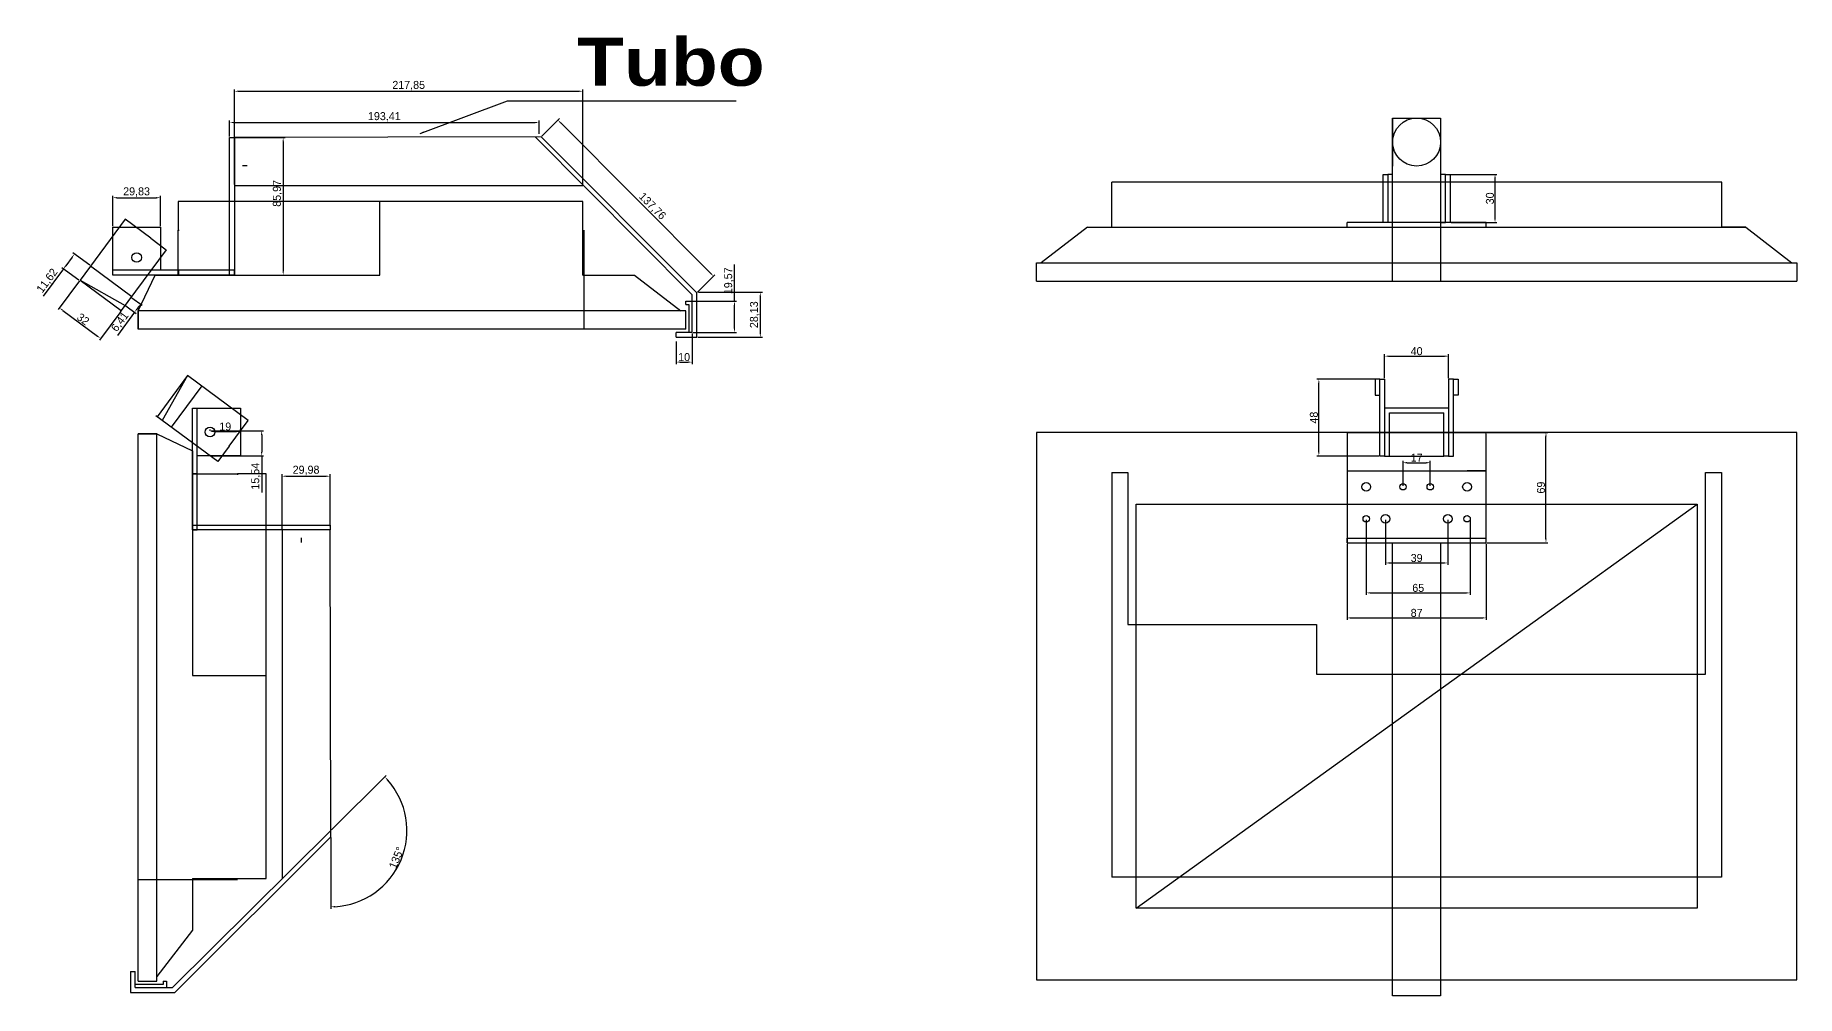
# Model space of a CAD drawing. Header units: millimetres. Extents: x 124 to 3280, y 229 to 1531.
# Drawn here: x 2179 to 3280, y 229 to 829 of the extents above; entities that cross this region are included whole.
import ezdxf

# ---------------------------------------------------------------- set-up
doc = ezdxf.new("R2010")
doc.units = ezdxf.units.MM
for name, color, linetype in [('Area visivél', 20, 'Continuous'), ('Cotas', 240, 'Continuous'), ('Monitor', 7, 'Continuous'), ('Suporte', 200, 'Continuous')]:
    doc.layers.add(name, color=color, linetype=linetype)
doc.dimstyles.new('ISO-25', dxfattribs={"dimtxt": 2.5, "dimasz": 2.5, "dimexe": 1.25, "dimexo": 0.625, "dimtad": 1, "dimtxsty": 'Standard', "dimcen": 2.5, "dimadec": 0, "dimazin": 0, "dimtfac": 1, "dimtmove": 0, "dimatfit": 3, "dimfxl": 0, "dimarcsym": 0})

# ---------------------------------------------------------------- blocks, each defined once
blk = doc.blocks.new('Monitor T')
at = {"layer": 'Area visivél'}
for p, q in [((-412.8, 44.8), (-62.2, 297.2)), ((-412.8, 44.8), (-412.8, 297.2)), ((-412.8, 297.2), (-62.2, 297.2)), ((-62.2, 297.2), (-62.2, 44.8)), ((-62.2, 44.8), (-412.8, 44.8))]:
    blk.add_line(p, q, dxfattribs=at)
at = {"layer": 'Monitor'}
for p, q in [((0, 342), (-475, 342)), ((-475, 342), (-475, 0)), ((-475, 342), (-475, 317)), ((0, 0), (0, 342)), ((-428, 317), (-418, 317)), ((-428, 317), (-428, 64)), ((-418, 317), (-418, 222)), ((-57, 191), (-57, 317)), ((-57, 317), (-47, 317)), ((-47, 317), (-47, 64)), ((-418, 222), (-300, 222)), ((-300, 222), (-300, 191)), ((-300, 191), (-57, 191)), ((-47, 64), (-428, 64)), ((-475, 0), (0, 0))]:
    blk.add_line(p, q, dxfattribs=at)
blk = doc.blocks.new('Monitor L H')
at = {"layer": 'Monitor'}
for p, q in [((2852.1, 708.7), (2852.1, 736.9)), ((3233.2, 736.9), (2852.1, 736.9)), ((3233.2, 708.7), (3233.2, 736.9)), ((2837, 708.7), (2808.1, 686.4)), ((2837, 708.7), (3248.2, 708.7)), ((3248.2, 708.7), (3233.2, 708.7)), ((3248.2, 708.7), (3277.1, 686.4)), ((2805.1, 674.9), (2805.1, 686.4)), ((2805.1, 686.4), (3280.1, 686.4)), ((2866, 686.4), (2869, 686.4)), ((3280.1, 686.4), (3280.1, 674.9)), ((2805.1, 674.9), (3280.1, 674.9))]:
    blk.add_line(p, q, dxfattribs=at)
blk = doc.blocks.new('Suporte V')
at = {"layer": 'Suporte'}
for p, q in [((3019.6, 613.7), (3016.6, 613.7)), ((3016.6, 613.7), (3016.6, 603.7)), ((3019.6, 565.7), (3019.6, 613.7)), ((3019.6, 613.7), (3022.6, 613.7)), ((3022.6, 613.7), (3022.6, 595.7)), ((3065.6, 613.7), (3062.6, 613.7)), ((3062.6, 613.7), (3062.6, 595.7)), ((3065.6, 565.7), (3065.6, 613.7)), ((3065.6, 613.7), (3068.6, 613.7)), ((3068.6, 613.7), (3068.6, 603.7)), ((3016.6, 603.7), (3019.6, 603.7)), ((3042.6, 595.7), (3022.6, 595.7)), ((3022.6, 595.7), (3022.6, 565.7)), ((3062.6, 595.7), (3042.6, 595.7)), ((3062.6, 595.7), (3062.6, 565.7)), ((3068.6, 603.7), (3065.6, 603.7)), ((3025.6, 565.7), (3025.6, 592.7)), ((3025.6, 592.7), (3059.6, 592.7)), ((3059.6, 565.7), (3059.6, 592.7)), ((2999.1, 580.5), (2999.1, 511.5)), ((2999.1, 580.5), (3086.1, 580.5)), ((3027.6, 580.5), (3057.6, 580.5)), ((3086.1, 511.5), (3086.1, 580.5)), ((3022.6, 565.7), (3019.6, 565.7)), ((3022.6, 565.7), (3025.6, 565.7)), ((3025.6, 565.7), (3059.6, 565.7)), ((3062.6, 565.7), (3059.6, 565.7)), ((3062.6, 565.7), (3065.6, 565.7)), ((2999.1, 556.5), (3086.1, 556.5)), ((3086.1, 556.5), (3074.1, 556.5)), ((2999.1, 511.5), (2999.1, 514.5)), ((2999.1, 514.5), (3086.1, 514.5)), ((2999.1, 511.5), (3086.1, 511.5)), ((3027.6, 228.5), (3027.6, 511.5)), ((3057.6, 511.5), (3057.6, 228.5)), ((3027.6, 238.5), (3057.6, 238.5)), ((3042.6, 228.5), (3027.6, 228.5)), ((3057.6, 228.5), (3027.6, 228.5))]:
    blk.add_line(p, q, dxfattribs=at)
for centre, radius in [((3011.1, 546.5), 2.75), ((3034.1, 546.5), 2), ((3051.1, 546.5), 2), ((3074.1, 546.5), 2.75), ((3011.1, 526.5), 2), ((3011.1, 526.5), 2), ((3023.1, 526.5), 2.75), ((3062.1, 526.5), 2.75), ((3074.1, 526.5), 2)]:
    blk.add_circle(centre, radius, dxfattribs=at)
blk = doc.blocks.new('Suporte L V')
at = {"layer": 'Suporte'}
for p, q in [((2514.6, 616), (2495.6, 590.3)), ((2514.6, 616), (2498.8, 587.9)), ((2523.5, 609.5), (2504.4, 583.7)), ((2552.6, 587.9), (2514.6, 616)), ((2517.7, 519.6), (2517.7, 595.6)), ((2517.7, 595.6), (2547.7, 595.6)), ((2520.7, 519.6), (2520.7, 595.6)), ((2547.7, 595.6), (2547.7, 565.8)), ((2533.6, 562.2), (2494.8, 590.9)), ((2540.7, 571.8), (2552.6, 587.9)), ((2547.7, 565.8), (2520.7, 565.8)), ((2540.7, 571.8), (2533.6, 562.2)), ((2520.7, 554.6), (2517.7, 554.6)), ((2517.7, 519.6), (2517.7, 522.6)), ((2517.7, 522.6), (2603.7, 522.6)), ((2517.7, 519.6), (2520.7, 519.6)), ((2603.7, 519.6), (2517.7, 519.6)), ((2573.7, 519.6), (2573.7, 301.8)), ((2603.7, 522.6), (2603.7, 519.6)), ((2604.1, 327.9), (2603.7, 519.6)), ((2585.9, 511.6), (2585.9, 514.6)), ((2505.3, 233.6), (2604.1, 331.7)), ((2506.6, 230.6), (2604.1, 327.9)), ((2478.9, 243.6), (2478.9, 230.6)), ((2478.9, 243.6), (2481.9, 243.6)), ((2481.9, 233.6), (2481.9, 243.6)), ((2499.4, 235.6), (2481.9, 235.6)), ((2481.9, 233.6), (2505.3, 233.6)), ((2499.4, 237.6), (2499.4, 235.6)), ((2499.4, 237.6), (2500.4, 237.6)), ((2499.4, 233.6), (2499.4, 233.6)), ((2500.4, 237.6), (2501.4, 237.6)), ((2501.4, 237.6), (2501.4, 233.6)), ((2478.9, 230.6), (2506.6, 230.6))]:
    blk.add_line(p, q, dxfattribs=at)
blk.add_circle((2528.7, 580.7), 3, dxfattribs=at)
blk = doc.blocks.new('Monitor L V')
for p, q in [((33.8, 317), (62, 317)), ((62, 317), (62, 316.4))]:
    blk.add_line(p, q)
at = {"layer": 'Monitor'}
for p, q in [((0, 0), (0, 342)), ((0, 342), (11.5, 342)), ((11.5, 3), (11.5, 342)), ((11.5, 342), (33.8, 331.4)), ((33.8, 331.4), (33.8, 317)), ((33.8, 317), (33.8, 191)), ((79.8, 317), (62, 317)), ((79.8, 64.2), (79.8, 317)), ((33.8, 191), (79.8, 191)), ((0, 63.4), (62, 63.4)), ((33.8, 64.2), (33.8, 31.9)), ((33.8, 64.2), (79.8, 64.2)), ((33.8, 31.9), (11.5, 3)), ((0, 0), (11.5, 0)), ((11.5, 0), (11.5, 3))]:
    blk.add_line(p, q, dxfattribs=at)
blk = doc.blocks.new('*D9')
at = {"layer": 'Cotas', "color": 0, "lineweight": -2}
for p, q in [((3034.1, 547.1), (3034.1, 562.8)), ((3036.6, 561.5), (3048.6, 561.5)), ((3051.1, 547.1), (3051.1, 562.8))]:
    blk.add_line(p, q, dxfattribs=at)
at = {"layer": 'Cotas', "color": 0}
for points in [[(3036.6, 562), (3036.6, 561.1), (3034.1, 561.5)], [(3048.6, 562), (3048.6, 561.1), (3051.1, 561.5)]]:
    blk.add_solid(points, dxfattribs=at)
at = {"layer": 'Defpoints', "color": 0}
for p in [(3051.1, 561.5), (3034.1, 546.5), (3051.1, 546.5)]:
    blk.add_point(p, dxfattribs=at)
at = {"layer": 'Cotas', "color": 0, "insert": (3042.6, 564.7), "char_height": 5, "attachment_point": 5}
blk.add_mtext('17', dxfattribs=at)
blk = doc.blocks.new('*D10')
at = {"layer": 'Cotas', "color": 0, "lineweight": -2}
for p, q in [((3023.1, 525.9), (3023.1, 497.7)), ((3062.1, 525.9), (3062.1, 497.7)), ((3025.6, 498.9), (3059.6, 498.9))]:
    blk.add_line(p, q, dxfattribs=at)
at = {"layer": 'Cotas', "color": 0}
for points in [[(3025.6, 499.3), (3025.6, 498.5), (3023.1, 498.9)], [(3059.6, 499.3), (3059.6, 498.5), (3062.1, 498.9)]]:
    blk.add_solid(points, dxfattribs=at)
at = {"layer": 'Defpoints', "color": 0}
for p in [(3023.1, 526.5), (3062.1, 526.5), (3062.1, 498.9)]:
    blk.add_point(p, dxfattribs=at)
at = {"layer": 'Cotas', "color": 0, "insert": (3042.6, 502), "char_height": 5, "attachment_point": 5}
blk.add_mtext('39', dxfattribs=at)
blk = doc.blocks.new('*D11')
at = {"layer": 'Cotas', "color": 0, "lineweight": -2}
for p, q in [((3011.1, 525.9), (3011.1, 479)), ((3076.1, 525.9), (3076.1, 479)), ((3013.6, 480.2), (3073.6, 480.2))]:
    blk.add_line(p, q, dxfattribs=at)
at = {"layer": 'Cotas', "color": 0}
for points in [[(3013.6, 480.6), (3013.6, 479.8), (3011.1, 480.2)], [(3073.6, 480.6), (3073.6, 479.8), (3076.1, 480.2)]]:
    blk.add_solid(points, dxfattribs=at)
at = {"layer": 'Defpoints', "color": 0}
for p in [(3011.1, 526.5), (3076.1, 526.5), (3076.1, 480.2)]:
    blk.add_point(p, dxfattribs=at)
at = {"layer": 'Cotas', "color": 0, "insert": (3043.6, 483.3), "char_height": 5, "attachment_point": 5}
blk.add_mtext('65', dxfattribs=at)
blk = doc.blocks.new('*D12')
at = {"layer": 'Cotas', "color": 0, "lineweight": -2}
for p, q in [((2999.1, 510.9), (2999.1, 463.3)), ((3086.1, 510.9), (3086.1, 463.3)), ((3001.6, 464.6), (3083.6, 464.6))]:
    blk.add_line(p, q, dxfattribs=at)
at = {"layer": 'Cotas', "color": 0}
for points in [[(3001.6, 465), (3001.6, 464.1), (2999.1, 464.6)], [(3083.6, 465), (3083.6, 464.1), (3086.1, 464.6)]]:
    blk.add_solid(points, dxfattribs=at)
at = {"layer": 'Defpoints', "color": 0}
for p in [(2999.1, 511.5), (3086.1, 511.5), (3086.1, 464.6)]:
    blk.add_point(p, dxfattribs=at)
at = {"layer": 'Cotas', "color": 0, "insert": (3042.6, 467.7), "char_height": 5, "attachment_point": 5}
blk.add_mtext('87', dxfattribs=at)
blk = doc.blocks.new('*D13')
at = {"layer": 'Cotas', "color": 0, "lineweight": -2}
for p, q in [((3022.6, 614.3), (3022.6, 629.3)), ((3025.1, 628.1), (3060.1, 628.1)), ((3062.6, 614.3), (3062.6, 629.3))]:
    blk.add_line(p, q, dxfattribs=at)
at = {"layer": 'Cotas', "color": 0}
for points in [[(3025.1, 628.5), (3025.1, 627.7), (3022.6, 628.1)], [(3060.1, 628.5), (3060.1, 627.7), (3062.6, 628.1)]]:
    blk.add_solid(points, dxfattribs=at)
at = {"layer": 'Defpoints', "color": 0}
for p in [(3062.6, 628.1), (3022.6, 613.7), (3062.6, 613.7)]:
    blk.add_point(p, dxfattribs=at)
at = {"layer": 'Cotas', "color": 0, "insert": (3042.6, 631.2), "char_height": 5, "attachment_point": 5}
blk.add_mtext('40', dxfattribs=at)
blk = doc.blocks.new('*D14')
at = {"layer": 'Cotas', "color": 0, "lineweight": -2}
for p, q in [((3086.7, 580.5), (3124.6, 580.5)), ((3123.4, 514), (3123.4, 578)), ((3086.7, 511.5), (3124.6, 511.5))]:
    blk.add_line(p, q, dxfattribs=at)
at = {"layer": 'Cotas', "color": 0}
for points in [[(3123, 578), (3123.8, 578), (3123.4, 580.5)], [(3123, 514), (3123.8, 514), (3123.4, 511.5)]]:
    blk.add_solid(points, dxfattribs=at)
at = {"layer": 'Defpoints', "color": 0}
for p in [(3086.1, 580.5), (3123.4, 580.5), (3086.1, 511.5)]:
    blk.add_point(p, dxfattribs=at)
at = {"layer": 'Cotas', "color": 0, "insert": (3120.3, 546), "char_height": 5, "attachment_point": 5, "rotation": 90}
blk.add_mtext('69', dxfattribs=at)
blk = doc.blocks.new('*D15')
at = {"layer": 'Cotas', "color": 0, "lineweight": -2}
for p, q in [((3019, 613.7), (2980.3, 613.7)), ((2981.5, 568.2), (2981.5, 611.2)), ((3019, 565.7), (2980.3, 565.7))]:
    blk.add_line(p, q, dxfattribs=at)
at = {"layer": 'Cotas', "color": 0}
for points in [[(2981.1, 611.2), (2981.9, 611.2), (2981.5, 613.7)], [(2981.1, 568.2), (2981.9, 568.2), (2981.5, 565.7)]]:
    blk.add_solid(points, dxfattribs=at)
at = {"layer": 'Defpoints', "color": 0}
for p in [(2981.5, 613.7), (3019.6, 613.7), (3019.6, 565.7)]:
    blk.add_point(p, dxfattribs=at)
at = {"layer": 'Cotas', "color": 0, "insert": (2978.4, 589.7), "char_height": 5, "attachment_point": 5, "rotation": 90}
blk.add_mtext('48', dxfattribs=at)
blk = doc.blocks.new('*D16')
at = {"layer": 'Cotas', "color": 0, "lineweight": -2}
for p, q in [((3062.7, 741.7), (3092.8, 741.7)), ((3091.6, 714.2), (3091.6, 739.2)), ((3064.2, 711.7), (3092.8, 711.7))]:
    blk.add_line(p, q, dxfattribs=at)
at = {"layer": 'Cotas', "color": 0}
for points in [[(3091.1, 739.2), (3092, 739.2), (3091.6, 741.7)], [(3091.1, 714.2), (3092, 714.2), (3091.6, 711.7)]]:
    blk.add_solid(points, dxfattribs=at)
at = {"layer": 'Defpoints', "color": 0}
for p in [(3062.1, 741.7), (3091.6, 741.7), (3063.6, 711.7)]:
    blk.add_point(p, dxfattribs=at)
at = {"layer": 'Cotas', "color": 0, "insert": (3088.4, 726.7), "char_height": 5, "attachment_point": 5, "rotation": 90}
blk.add_mtext('30', dxfattribs=at)
blk = doc.blocks.new('*D17')
at = {"layer": 'Cotas', "color": 0, "lineweight": -2}
for p, q in [((2300.9, 765.3), (2300.9, 775.3)), ((2303.4, 774.1), (2491.8, 774.1)), ((2494.3, 767.1), (2494.3, 775.3))]:
    blk.add_line(p, q, dxfattribs=at)
at = {"layer": 'Cotas', "color": 0}
for points in [[(2303.4, 774.5), (2303.4, 773.7), (2300.9, 774.1)], [(2491.8, 774.5), (2491.8, 773.7), (2494.3, 774.1)]]:
    blk.add_solid(points, dxfattribs=at)
at = {"layer": 'Defpoints', "color": 0}
for p in [(2494.3, 774.1), (2300.9, 764.7), (2494.3, 766.5)]:
    blk.add_point(p, dxfattribs=at)
at = {"layer": 'Cotas', "color": 0, "insert": (2397.6, 777.6), "char_height": 5, "attachment_point": 5}
blk.add_mtext('193,41', dxfattribs=at)
blk = doc.blocks.new('*D18')
at = {"layer": 'Cotas', "color": 0, "lineweight": -2}
for p, q in [((2593.9, 668), (2633.8, 668)), ((2632.5, 665.5), (2632.5, 642.4)), ((2593.5, 639.9), (2633.8, 639.9))]:
    blk.add_line(p, q, dxfattribs=at)
at = {"layer": 'Cotas', "color": 0}
for points in [[(2632.1, 665.5), (2632.9, 665.5), (2632.5, 668)], [(2632.1, 642.4), (2632.9, 642.4), (2632.5, 639.9)]]:
    blk.add_solid(points, dxfattribs=at)
at = {"layer": 'Defpoints', "color": 0}
for p in [(2593.3, 668), (2592.9, 639.9), (2632.5, 639.9)]:
    blk.add_point(p, dxfattribs=at)
at = {"layer": 'Cotas', "color": 0, "insert": (2629, 654), "char_height": 5, "attachment_point": 5, "rotation": 90}
blk.add_mtext('28,13', dxfattribs=at)
blk = doc.blocks.new('*D19')
at = {"layer": 'Cotas', "color": 0, "lineweight": -2}
for p, q in [((2589.9, 642.3), (2589.9, 623.1)), ((2579.9, 637.3), (2579.9, 623.1)), ((2582.4, 624.4), (2587.4, 624.4))]:
    blk.add_line(p, q, dxfattribs=at)
at = {"layer": 'Cotas', "color": 0}
for points in [[(2582.4, 624.8), (2582.4, 624), (2579.9, 624.4)], [(2587.4, 624.8), (2587.4, 624), (2589.9, 624.4)]]:
    blk.add_solid(points, dxfattribs=at)
at = {"layer": 'Defpoints', "color": 0}
for p in [(2589.9, 642.9), (2579.9, 637.9), (2589.9, 624.4)]:
    blk.add_point(p, dxfattribs=at)
at = {"layer": 'Cotas', "color": 0, "insert": (2584.9, 627.5), "char_height": 5, "attachment_point": 5}
blk.add_mtext('10', dxfattribs=at)
blk = doc.blocks.new('*D20')
at = {"layer": 'Cotas', "color": 0, "lineweight": -2}
for p, q in [((2616.4, 662.5), (2616.4, 685.4)), ((2588.5, 662.5), (2617.7, 662.5)), ((2616.4, 645.4), (2616.4, 660)), ((2590.5, 642.9), (2617.7, 642.9))]:
    blk.add_line(p, q, dxfattribs=at)
at = {"layer": 'Cotas', "color": 0}
for points in [[(2616, 660), (2616.8, 660), (2616.4, 662.5)], [(2616, 645.4), (2616.8, 645.4), (2616.4, 642.9)]]:
    blk.add_solid(points, dxfattribs=at)
at = {"layer": 'Defpoints', "color": 0}
for p in [(2587.9, 662.5), (2616.4, 662.5), (2589.9, 642.9)]:
    blk.add_point(p, dxfattribs=at)
at = {"layer": 'Cotas', "color": 0, "insert": (2612.9, 675.2), "char_height": 5, "attachment_point": 5, "rotation": 90}
blk.add_mtext('19,57', dxfattribs=at)
blk = doc.blocks.new('*D21')
at = {"layer": 'Cotas', "color": 0, "lineweight": -2}
for p, q in [((2496.1, 765.6), (2507, 776.5)), ((2601.6, 679.8), (2507.8, 773.8)), ((2593.3, 668), (2604.2, 678.9))]:
    blk.add_line(p, q, dxfattribs=at)
at = {"layer": 'Cotas', "color": 0}
for points in [[(2508.1, 774.1), (2507.5, 773.5), (2506.1, 775.6)], [(2601.9, 680.1), (2601.3, 679.5), (2603.3, 678)]]:
    blk.add_solid(points, dxfattribs=at)
at = {"layer": 'Defpoints', "color": 0}
for p in [(2506.1, 775.6), (2495.6, 765.2), (2592.9, 667.6)]:
    blk.add_point(p, dxfattribs=at)
at = {"layer": 'Cotas', "color": 0, "insert": (2564.9, 721.6), "char_height": 5, "attachment_point": 5, "rotation": 314.9168}
blk.add_mtext('137,76', dxfattribs=at)
blk = doc.blocks.new('*D22')
at = {"layer": 'Cotas', "color": 0, "lineweight": -2}
for p, q in [((2303, 764.7), (2335.7, 764.7)), ((2334.4, 762.2), (2334.4, 681.2)), ((2301.5, 678.7), (2335.7, 678.7))]:
    blk.add_line(p, q, dxfattribs=at)
at = {"layer": 'Cotas', "color": 0}
for points in [[(2334, 762.2), (2334.8, 762.2), (2334.4, 764.7)], [(2334, 681.2), (2334.8, 681.2), (2334.4, 678.7)]]:
    blk.add_solid(points, dxfattribs=at)
at = {"layer": 'Defpoints', "color": 0}
for p in [(2302.4, 764.7), (2300.9, 678.7), (2334.4, 678.7)]:
    blk.add_point(p, dxfattribs=at)
at = {"layer": 'Cotas', "color": 0, "insert": (2330.9, 729.8), "char_height": 5, "attachment_point": 5, "rotation": 90}
blk.add_mtext('85,97', dxfattribs=at)
blk = doc.blocks.new('*D23')
at = {"layer": 'Cotas', "color": 0, "lineweight": -2}
for p, q in [((2227.9, 709.3), (2227.9, 728.3)), ((2230.4, 727.1), (2255.2, 727.1)), ((2257.7, 709.3), (2257.7, 728.3))]:
    blk.add_line(p, q, dxfattribs=at)
at = {"layer": 'Cotas', "color": 0}
for points in [[(2230.4, 727.5), (2230.4, 726.7), (2227.9, 727.1)], [(2255.2, 727.5), (2255.2, 726.7), (2257.7, 727.1)]]:
    blk.add_solid(points, dxfattribs=at)
at = {"layer": 'Defpoints', "color": 0}
for p in [(2257.7, 727.1), (2227.9, 708.7), (2257.7, 708.7)]:
    blk.add_point(p, dxfattribs=at)
at = {"layer": 'Cotas', "color": 0, "insert": (2242.8, 730.6), "char_height": 5, "attachment_point": 5}
blk.add_mtext('29,83', dxfattribs=at)
blk = doc.blocks.new('*D24')
at = {"layer": 'Cotas', "color": 0, "lineweight": -2}
for p, q in [((2207.2, 675.1), (2193.9, 657.2)), ((2196.7, 656.7), (2218.4, 640.7)), ((2232.9, 656.1), (2219.6, 638.2))]:
    blk.add_line(p, q, dxfattribs=at)
at = {"layer": 'Cotas', "color": 0}
for points in [[(2196.9, 657.1), (2196.4, 656.4), (2194.6, 658.2)], [(2218.6, 641), (2218.1, 640.3), (2220.4, 639.2)]]:
    blk.add_solid(points, dxfattribs=at)
at = {"layer": 'Defpoints', "color": 0}
for p in [(2207.5, 675.6), (2233.3, 656.6), (2220.4, 639.2)]:
    blk.add_point(p, dxfattribs=at)
at = {"layer": 'Cotas', "color": 0, "insert": (2209.4, 651.2), "char_height": 5, "attachment_point": 5, "rotation": 323.5366}
blk.add_mtext('32', dxfattribs=at)
blk = doc.blocks.new('*D25')
at = {"layer": 'Cotas', "color": 0, "lineweight": -2}
for p, q in [((2239.9, 664.6), (2246.3, 659.9)), ((2241.5, 655.5), (2230.9, 641.1)), ((2236.1, 659.5), (2242.5, 654.8)), ((2243.8, 658.6), (2243, 657.5))]:
    blk.add_line(p, q, dxfattribs=at)
at = {"layer": 'Cotas', "color": 0}
for points in [[(2243.5, 658.9), (2244.2, 658.4), (2245.3, 660.6)], [(2242.7, 657.8), (2243.3, 657.3), (2241.5, 655.5)]]:
    blk.add_solid(points, dxfattribs=at)
at = {"layer": 'Defpoints', "color": 0}
for p in [(2239.4, 665), (2235.6, 659.8), (2241.5, 655.5)]:
    blk.add_point(p, dxfattribs=at)
at = {"layer": 'Cotas', "color": 0, "insert": (2232.6, 649.4), "char_height": 5, "attachment_point": 5, "rotation": 53.5366}
blk.add_mtext('6,41', dxfattribs=at)
blk = doc.blocks.new('*D26')
at = {"layer": 'Cotas', "color": 0, "lineweight": -2}
for p, q in [((2197.1, 682.6), (2184.5, 665.5)), ((2206.7, 675.5), (2196.1, 683.3)), ((2202.5, 689.9), (2198.6, 684.6)), ((2213.6, 684.9), (2203, 692.7))]:
    blk.add_line(p, q, dxfattribs=at)
at = {"layer": 'Cotas', "color": 0}
for points in [[(2198.2, 684.8), (2198.9, 684.3), (2197.1, 682.6)], [(2202.2, 690.2), (2202.8, 689.7), (2204, 691.9)]]:
    blk.add_solid(points, dxfattribs=at)
at = {"layer": 'Defpoints', "color": 0}
for p in [(2197.1, 682.6), (2214.1, 684.5), (2207.2, 675.1)]:
    blk.add_point(p, dxfattribs=at)
at = {"layer": 'Cotas', "color": 0, "insert": (2187.2, 675.1), "char_height": 5, "attachment_point": 5, "rotation": 53.5366}
blk.add_mtext('11,62', dxfattribs=at)
blk = doc.blocks.new('*D27')
at = {"layer": 'Cotas', "color": 0, "lineweight": -2}
for p, q in [((2333.7, 520.3), (2333.7, 554.4)), ((2336.2, 553.1), (2361.2, 553.1)), ((2363.7, 521.8), (2363.7, 554.4))]:
    blk.add_line(p, q, dxfattribs=at)
at = {"layer": 'Cotas', "color": 0}
for points in [[(2336.2, 553.5), (2336.2, 552.7), (2333.7, 553.1)], [(2361.2, 553.5), (2361.2, 552.7), (2363.7, 553.1)]]:
    blk.add_solid(points, dxfattribs=at)
at = {"layer": 'Defpoints', "color": 0}
for p in [(2363.7, 553.1), (2333.7, 519.6), (2363.7, 521.1)]:
    blk.add_point(p, dxfattribs=at)
at = {"layer": 'Cotas', "color": 0, "insert": (2348.7, 556.7), "char_height": 5, "attachment_point": 5}
blk.add_mtext('29,98', dxfattribs=at)
blk = doc.blocks.new('*D28')
at = {"layer": 'Cotas', "color": 0, "lineweight": -2}
for p, q in [((2288.7, 581.4), (2288.7, 582.2)), ((2291.2, 581), (2305.2, 581)), ((2307.7, 581.4), (2307.7, 582.2))]:
    blk.add_line(p, q, dxfattribs=at)
at = {"layer": 'Cotas', "color": 0}
for points in [[(2291.2, 581.4), (2291.2, 580.6), (2288.7, 581)], [(2305.2, 581.4), (2305.2, 580.6), (2307.7, 581)]]:
    blk.add_solid(points, dxfattribs=at)
at = {"layer": 'Defpoints', "color": 0}
for p in [(2288.7, 580.7), (2307.7, 581), (2307.7, 580.7)]:
    blk.add_point(p, dxfattribs=at)
at = {"layer": 'Cotas', "color": 0, "insert": (2298.2, 584.1), "char_height": 5, "attachment_point": 5}
blk.add_mtext('19', dxfattribs=at)
blk = doc.blocks.new('*D29')
at = {"layer": 'Cotas', "color": 0, "lineweight": -2}
for p, q in [((2289.3, 581.4), (2322.2, 581.4)), ((2321, 578.9), (2321, 568.3)), ((2289.3, 565.8), (2322.2, 565.8)), ((2321, 565.8), (2321, 542.9))]:
    blk.add_line(p, q, dxfattribs=at)
at = {"layer": 'Cotas', "color": 0}
for points in [[(2320.5, 578.9), (2321.4, 578.9), (2321, 581.4)], [(2320.5, 568.3), (2321.4, 568.3), (2321, 565.8)]]:
    blk.add_solid(points, dxfattribs=at)
at = {"layer": 'Defpoints', "color": 0}
for p in [(2288.7, 581.4), (2288.7, 565.8), (2321, 565.8)]:
    blk.add_point(p, dxfattribs=at)
at = {"layer": 'Cotas', "color": 0, "insert": (2317.4, 553.1), "char_height": 5, "attachment_point": 5, "rotation": 90}
blk.add_mtext('15,54', dxfattribs=at)
blk = doc.blocks.new('*D44')
at = {"layer": 'Cotas', "color": 0, "lineweight": -2}
for p, q in [((2364.6, 332.2), (2398.8, 366.2)), ((2364.1, 327.3), (2364.2, 282.8))]:
    blk.add_line(p, q, dxfattribs=at)
blk.add_arc((2364.1, 331.7), 47.6, 273.1414, 41.7868, dxfattribs=at)
at = {"layer": 'Cotas', "color": 0}
for points in [[(2399.3, 363.2), (2399.9, 363.7), (2397.9, 365.3)], [(2366.7, 283.7), (2366.7, 284.6), (2364.2, 284.1)]]:
    blk.add_solid(points, dxfattribs=at)
at = {"layer": 'Defpoints', "color": 0}
for p in [(2363.7, 519.6), (2364.1, 331.7), (2364.1, 327.9), (2397.8, 298.1), (2265.3, 233.6)]:
    blk.add_point(p, dxfattribs=at)
at = {"layer": 'Cotas', "color": 0, "insert": (2405.2, 314.7), "char_height": 5, "attachment_point": 5, "rotation": 67.4641}
blk.add_mtext('135°', dxfattribs=at)
blk = doc.blocks.new('*D45')
at = {"layer": 'Cotas', "color": 0, "lineweight": -2}
for p, q in [((2303.9, 735.3), (2303.9, 794.8)), ((2306.4, 793.6), (2519.2, 793.6)), ((2521.7, 735.3), (2521.7, 794.8))]:
    blk.add_line(p, q, dxfattribs=at)
at = {"layer": 'Cotas', "color": 0}
for points in [[(2306.4, 794), (2306.4, 793.2), (2303.9, 793.6)], [(2519.2, 794), (2519.2, 793.2), (2521.7, 793.6)]]:
    blk.add_solid(points, dxfattribs=at)
at = {"layer": 'Defpoints', "color": 0}
for p in [(2521.7, 793.6), (2303.9, 734.7), (2521.7, 734.7)]:
    blk.add_point(p, dxfattribs=at)
at = {"layer": 'Cotas', "color": 0, "insert": (2412.8, 797.1), "char_height": 5, "attachment_point": 5}
blk.add_mtext('217,85', dxfattribs=at)

msp = doc.modelspace()

# ---------------------------------------------------------------- linework, layer by layer
at = {"layer": 'Monitor'}
for p, q in [((2243.88, 656.411), (2243.88, 644.911)), ((2255.38, 579.649), (2243.88, 579.649))]:
    msp.add_line(p, q, dxfattribs=at)
at = {"layer": 'Suporte'}
for p, q in [((3027.604, 674.851), (3027.604, 776.851)), ((3027.604, 776.851), (3027.604, 746.851)), ((3027.604, 776.851), (3057.604, 776.851)), ((3057.604, 776.851), (3057.604, 674.851)), ((3021.604, 711.65), (3021.604, 741.65)), ((3021.604, 741.65), (3024.604, 741.65)), ((3027.604, 741.65), (3024.604, 741.65)), ((3024.604, 741.65), (3024.604, 711.65)), ((3027.604, 711.65), (3027.604, 741.65)), ((3060.604, 741.65), (3057.604, 741.65)), ((3060.604, 711.65), (3060.604, 741.65)), ((3060.604, 741.65), (3063.604, 741.65)), ((3063.604, 741.65), (3063.604, 711.65)), ((2999.104, 708.65), (2999.104, 711.65)), ((3086.104, 711.65), (2999.104, 711.65)), ((2999.104, 708.65), (3086.104, 708.65)), ((3024.604, 711.65), (3021.604, 711.65)), ((3057.604, 711.65), (3060.604, 711.65)), ((3086.104, 708.65), (3086.104, 711.65)), ((3057.604, 674.851), (3027.604, 674.851))]:
    msp.add_line(p, q, dxfattribs=at)
msp.add_circle((3042.604, 761.851), 15, dxfattribs=at)

# ---------------------------------------------------------------- block references
at = {"layer": 'Area visivél', "rotation": 90}
msp.add_blockref('Monitor L V', (2585.88, 644.911), dxfattribs=at)
at = {"layer": 'Area visivél'}
msp.add_blockref('Monitor L V', (2243.88, 237.649), dxfattribs=at)
at = {"layer": 'Suporte', "rotation": 90}
msp.add_blockref('Suporte L V', (2823.529, -1838.969), dxfattribs=at)
at = {"layer": 'Suporte'}
for name, p in [('Monitor L H', (0, 0)), ('Suporte L V', (-240, 0)), ('Suporte V', (0, 0)), ('Monitor T', (3280.104, 238.516))]:
    msp.add_blockref(name, p, dxfattribs=at)

# ---------------------------------------------------------------- texts
at = {"layer": 'Monitor', "insert": (2518.031, 827.007), "char_height": 30, "width": 169.95846, "attachment_point": 1}
msp.add_mtext('\\pt450;{\\fArial Black|b0|i0|c0|p34;Tubo}', dxfattribs=at)

# ---------------------------------------------------------------- dimensions: what is measured, and where the dimension line sits
at = {"layer": 'Cotas'}
for base, p1, p2, picture, middle in [((2521.727, 793.599), (2303.88, 734.705), (2521.727, 734.705), '*D45', (2412.803, 797.141)), ((2257.706, 727.084), (2227.88, 708.71), (2257.706, 708.71), '*D23', (2242.793, 730.626)), ((2589.88, 624.37), (2579.88, 637.911), (2589.88, 642.911), '*D19', (2584.88, 627.495)), ((3062.604, 628.084), (3022.604, 613.679), (3062.604, 613.679), '*D13', (3042.604, 631.209)), ((2307.679, 580.987), (2288.679, 580.736), (2307.679, 580.736), '*D28', (2298.179, 584.112)), ((3051.104, 561.544), (3034.104, 546.516), (3051.104, 546.516), '*D9', (3042.604, 564.669)), ((2363.652, 553.125), (2333.675, 519.649), (2363.652, 521.149), '*D27', (2348.663, 556.667)), ((3076.104, 480.217), (3011.104, 526.516), (3076.104, 526.516), '*D11', (3043.604, 483.342)), ((3086.104, 464.56), (2999.104, 511.516), (3086.104, 511.516), '*D12', (3042.604, 467.685))]:
    dim = msp.add_linear_dim(base=base, p1=p1, p2=p2, dimstyle='ISO-25', override={"dimtxt": 5}, dxfattribs=at)
    dim.commit()
    dim.dimension.update_dxf_attribs({"geometry": picture, "text_midpoint": middle})
for base, p1, p2, picture, middle in [((2494.291, 774.078), (2300.88, 764.705), (2494.291, 766.474), '*D17', (2397.585, 774.078)), ((3062.104, 498.918), (3023.104, 526.516), (3062.104, 526.516), '*D10', (3042.604, 498.918))]:
    dim = msp.add_linear_dim(base=base, p1=p1, p2=p2, dimstyle='ISO-25', override={"dimtxt": 5}, dxfattribs=at)
    dim.commit()
    dim.dimension.update_dxf_attribs({"geometry": picture, "text_midpoint": middle, "dimtype": 160})
for base, p1, p2, angle, picture, middle, dimtype in [((2506.068, 775.579), (2592.88, 667.599), (2495.61, 765.152), 134.916782, '*D21', (2562.351, 719.132), 161), ((2334.427, 678.71), (2302.38, 764.683), (2300.88, 678.71), 90, '*D22', (2334.427, 729.774), 160)]:
    dim = msp.add_linear_dim(base=base, p1=p1, p2=p2, angle=angle, dimstyle='ISO-25', override={"dimtxt": 5}, dxfattribs=at)
    dim.commit()
    dim.dimension.update_dxf_attribs({"geometry": picture, "text_midpoint": middle, "dimtype": dimtype})
for base, p1, p2, picture, middle in [((3091.565, 741.65), (3063.604, 711.65), (3062.104, 741.65), '*D16', (3088.44, 726.65)), ((2616.408, 662.478), (2589.88, 642.911), (2587.88, 662.478), '*D20', (2612.866, 675.186)), ((2632.504, 639.911), (2593.322, 668.04), (2592.88, 639.911), '*D18', (2628.962, 653.975)), ((2981.51, 613.679), (3019.604, 565.679), (3019.604, 613.679), '*D15', (2978.385, 589.679)), ((2320.963, 565.823), (2288.679, 581.361), (2288.679, 565.823), '*D29', (2317.422, 553.114)), ((3123.384, 580.516), (3086.104, 511.516), (3086.104, 580.516), '*D14', (3120.259, 546.016))]:
    dim = msp.add_linear_dim(base=base, p1=p1, p2=p2, angle=90, dimstyle='ISO-25', override={"dimtxt": 5}, dxfattribs=at)
    dim.commit()
    dim.dimension.update_dxf_attribs({"geometry": picture, "text_midpoint": middle})
for p1, p2, distance, picture, middle in [((2214.063, 684.483), (2207.154, 675.134), -12.519, '*D26', (2187.18, 675.129)), ((2207.525, 675.637), (2233.261, 656.619), -21.678, '*D24', (2209.367, 651.207)), ((2239.446, 664.99), (2235.638, 659.836), 7.307, '*D25', (2232.599, 649.389))]:
    dim = msp.add_aligned_dim(p1=p1, p2=p2, distance=distance, dimstyle='ISO-25', override={"dimtxt": 5}, dxfattribs=at)
    dim.commit()
    dim.dimension.update_dxf_attribs({"geometry": picture, "text_midpoint": middle})
dim = msp.add_angular_dim_2l(base=(2397.799, 298.054), line1=((2265.34, 233.649), (2364.112, 331.716)), line2=((2364.121, 327.919), (2363.675, 519.649)), dimstyle='ISO-25', override={"dimtxt": 5}, dxfattribs=at)
dim.commit()
dim.dimension.update_dxf_attribs({"geometry": '*D44', "text_midpoint": (2405.212, 314.662)})

# ---------------------------------------------------------------- leaders
at = {"layer": 'Suporte'}
msp.add_leader([(2419.896, 767.281), (2474.505, 787.653), (2617.519, 787.653)], dimstyle='ISO-25', override={"dimtxt": 5}, dxfattribs=at)

doc.saveas('drawing.dxf')
